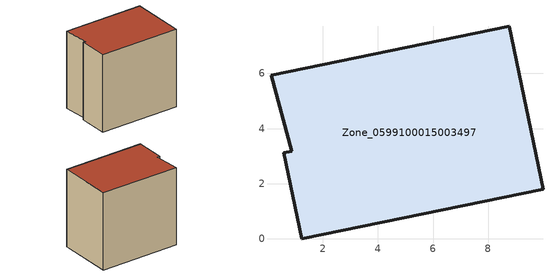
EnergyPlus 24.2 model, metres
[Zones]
Zone_0599100015003497
 floor ground (C_G): 1.24,0 0.59,3.12 0.88,3.18 0.12,5.94 8.77,7.72 9.99,1.8 z0.8
 wall outside (C_F): 1.24,0 9.99,1.8 8.77,7.72 0.12,5.94 0.88,3.18 0.59,3.12 1.24,0 z0.8:9.34
 roof outside (C_R): 0.59,3.12 1.24,0 9.99,1.8 8.77,7.72 0.12,5.94 0.88,3.18 z9.34
[BUILDING]
Pand.0599100015003497: North Axis=0; Terrain=City; Loads Convergence Tolerance Value=0.04; Temperature Convergence Tolerance Value=0.4; Solar Distribution=FullExterior; Maximum Number of Warmup Days=25; Minimum Number of Warmup Days=1
[Site:Location]
Rotterdam.The.Hague.AP_ZH_NLD Design_Conditions: Latitude=51.96; Longitude=4.45; Time Zone=1; Elevation=-4.5
[SITE:GROUNDTEMPERATURE:BUILDINGSURFACE]
18, 18, 18, 18, 18, 18, 18, 18, 18, 18, 18, 18
[MATERIAL] Thermal Absorptance=0.9; Solar Absorptance=0.7; Visible Absorptance=0.7
Name | Roughness | Thickness | Conductivity | Density | Specific Heat
G.TC.1975-1991 | MediumSmooth | 0.15 | 0.288461 | 540 | 1210
F.TC.1975-1991 | Rough | 0.3 | 0.230769 | 1920 | 840
R.TC.1975-1991 | MediumRough | 0.2 | 0.153846 | 1500 | 1000
[CONSTRUCTION]
C_G: G.TC.1975-1991
C_F: F.TC.1975-1991
C_R: R.TC.1975-1991
[ZONE]
Zone_0599100015003497: Type=1; Multiplier=1; Ceiling Height=Autocalculate; Volume=Autocalculate; Floor Area=autocalculate; Part of Total Floor Area=Yes
[ZONEINFILTRATION:DESIGNFLOWRATE]
Infil_Zone_0599100015003497: Zone or ZoneList or Space or SpaceList=Zone_0599100015003497; Schedule=AlwaysOn; Design Flow Rate Calculation Method=Flow/Area; Flow Rate per Floor Area=0.003; Constant Term Coefficient=1; Temperature Term Coefficient=0; Velocity Term Coefficient=0; Velocity Squared Term Coefficient=0
[HVACTEMPLATE:ZONE:IDEALLOADSAIRSYSTEM]
Zone_0599100015003497: Maximum Heating Supply Air Temperature=50; Minimum Cooling Supply Air Temperature=13; Maximum Heating Supply Air Humidity Ratio=0.0156; Minimum Cooling Supply Air Humidity Ratio=0.0077; Heating Limit=NoLimit; Cooling Limit=NoLimit; Dehumidification Control Type=ConstantSensibleHeatRatio; Cooling Sensible Heat Ratio=0.7; Dehumidification Setpoint=60; Humidification Control Type=None; Humidification Setpoint=30; Outdoor Air Method=None; Outdoor Air Flow Rate per Person=0.00944; Outdoor Air Flow Rate per Zone Floor Area=0; Outdoor Air Flow Rate per Zone=0; Demand Controlled Ventilation Type=None; Outdoor Air Economizer Type=NoEconomizer; Heat Recovery Type=None; Sensible Heat Recovery Effectiveness=0.7; Latent Heat Recovery Effectiveness=0.65
[ZONECONTROL:THERMOSTAT]
ThermostatControl_Zone_0599100015003497: Zone or ZoneList=Zone_0599100015003497; Control Type Schedule=DualSetpointControlType; Control 1=Thermostat_Zone_0599100015003497; Temperature Difference Between Cutout And Setpoint=0
[THERMOSTATSETPOINT:DUALSETPOINT]
Thermostat_Zone_0599100015003497: Heating Setpoint Temperature Schedule=HeatingSetpoint_Zone_0599100015003497; Cooling Setpoint Temperature Schedule=CoolingSetpoint_Zone_0599100015003497
[SCHEDULE:COMPACT]
HeatingSetpoint_Zone_0599100015003497: Through: 12/31, For: AllDays, Until: 24:00, 21
CoolingSetpoint_Zone_0599100015003497: Through: 12/31, For: AllDays, Until: 24:00, 24
DualSetpointControlType: Through: 12/31, For: AllDays, Until: 24:00, 4
AlwaysOn: Through: 12/31, For: AllDays, Until: 24:00, 1
